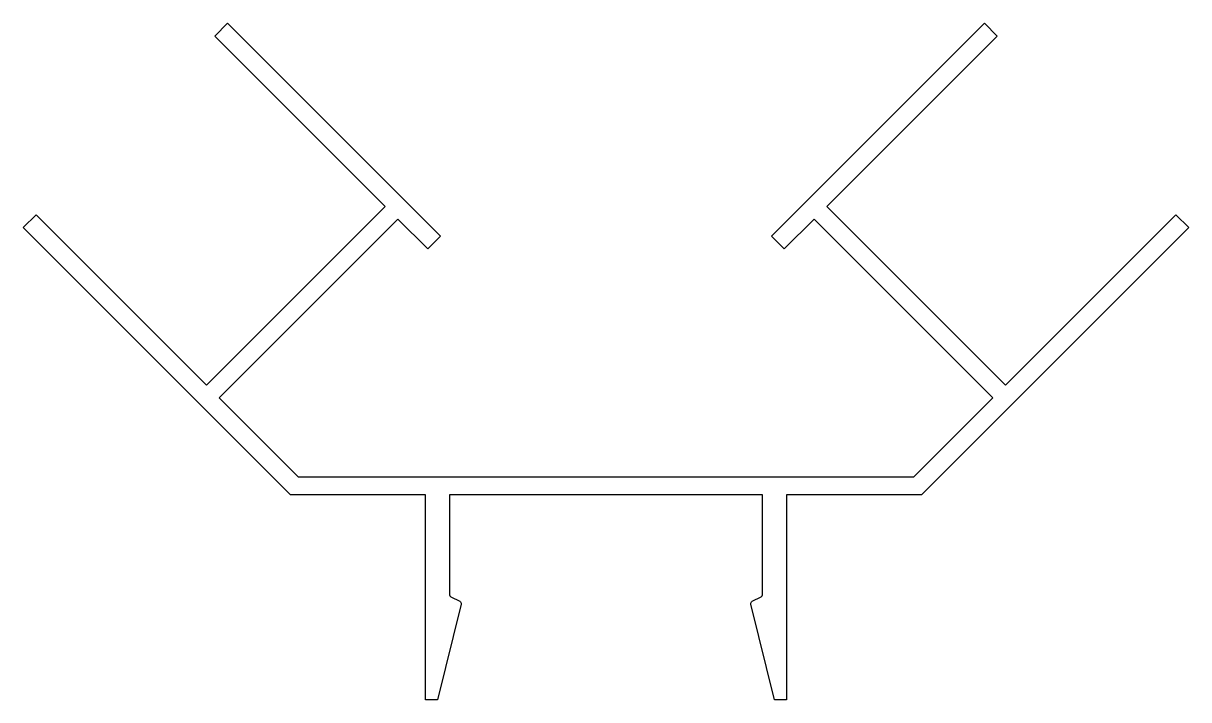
# Model space of a CAD drawing. Extents: x 95.3 to 192.1, y 163.7 to 219.9.
import ezdxf

# ---------------------------------------------------------------- set-up
doc = ezdxf.new("R2010")
doc.units = 0
doc.header["$LTSCALE"] = 15
doc.layers.add('ANA', color=220, linetype='CONTINUOUS')

msp = doc.modelspace()

# ---------------------------------------------------------------- linework, layer by layer
at = {"layer": 'ANA', "color": 7}
msp.add_lwpolyline([(155.758, 171.655, -0.351524), (155.862, 171.883), (156.608, 172.256, 0.284079), (156.719, 172.435), (156.719, 180.714), (130.719, 180.714), (130.719, 172.435, 0.284079), (130.829, 172.256), (131.575, 171.883, -0.351524), (131.68, 171.655), (129.719, 163.714), (128.719, 163.714), (128.719, 180.714), (117.519, 180.714), (95.319, 202.914), (96.379, 203.975), (110.522, 189.833), (125.371, 204.682), (111.229, 218.824), (112.289, 219.885), (129.967, 202.207), (128.906, 201.147), (126.431, 203.621), (111.582, 188.772), (118.14, 182.214), (169.297, 182.214), (175.855, 188.772), (161.006, 203.621), (158.531, 201.147), (157.47, 202.207), (175.148, 219.885), (176.209, 218.824), (162.067, 204.682), (176.916, 189.833), (191.058, 203.975), (192.119, 202.914), (169.919, 180.714), (158.719, 180.714), (158.719, 163.714), (157.719, 163.714)], format="xyb", close=True, dxfattribs=at)

doc.saveas('drawing.dxf')
